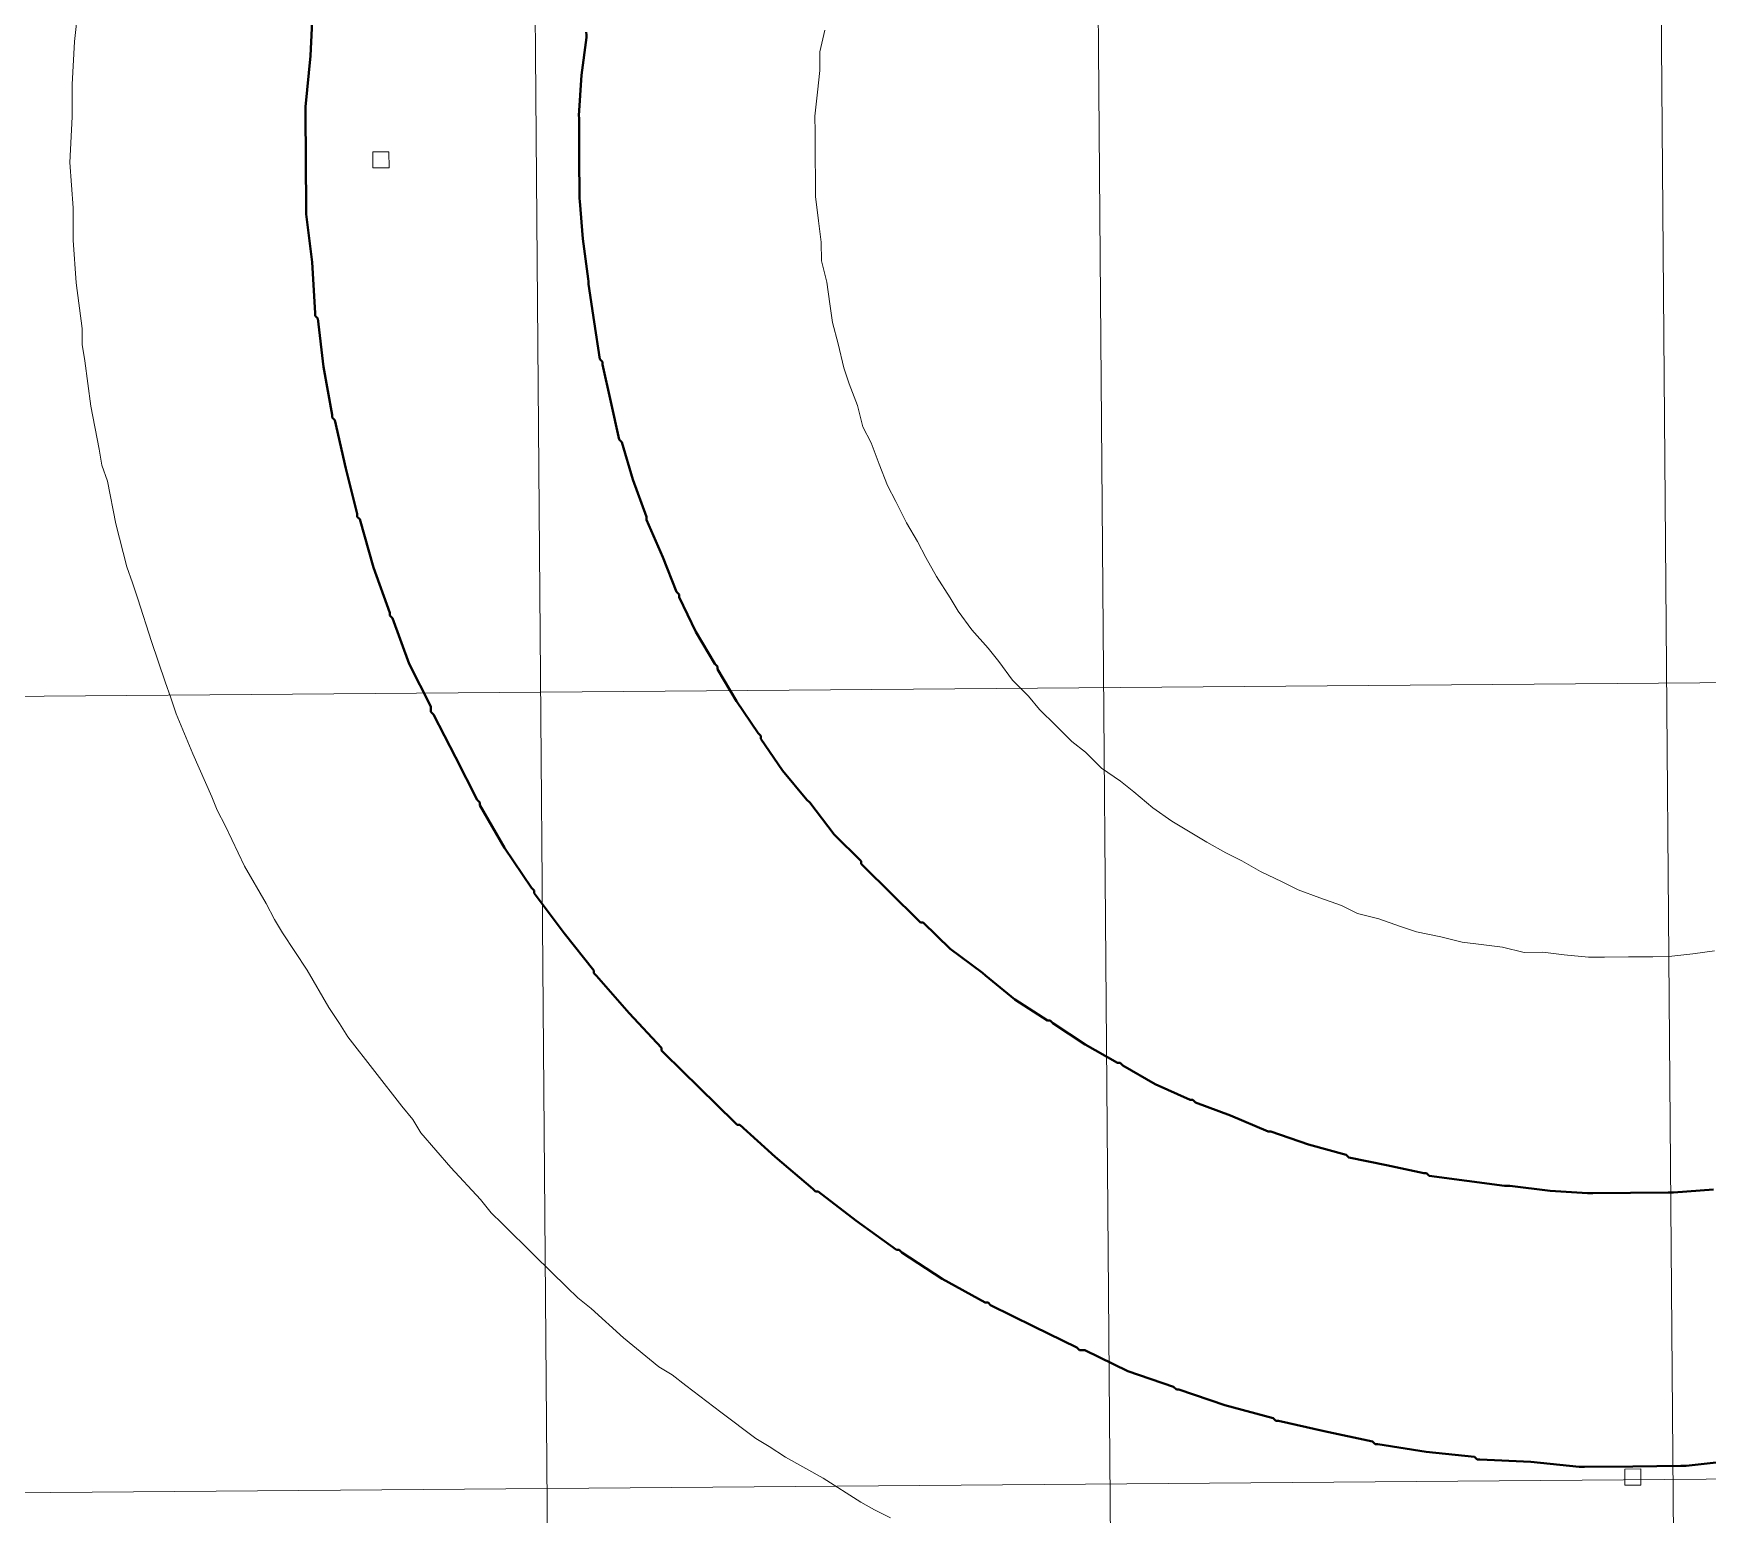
# Model space of a CAD drawing. Header units: centimetres. Extents: x -10.1 to 11.2, y -15.5 to 14.4.
# Drawn here: x -1.31 to 4.93, y -9.58 to -4.05 of the extents above; entities that cross this region are included whole.
import ezdxf

# ---------------------------------------------------------------- set-up
doc = ezdxf.new("R2010")
doc.units = ezdxf.units.CM
doc.header["$MEASUREMENT"] = 0
for name, color, linetype in [('C00-00-FF', 7, 'Continuous'), ('CBF-BF-BF', 7, 'Continuous'), ('CFF-00-00', 7, 'Continuous')]:
    doc.layers.add(name, color=color, linetype=linetype)

msp = doc.modelspace()

# ---------------------------------------------------------------- linework, layer by layer
at = {"layer": 'C00-00-FF', "color": 5, "lineweight": 13}
for points in [[(-1.13966, -3.91402), (-1.13966, -3.91402), (-1.15813, -4.08429), (-1.15813, -4.08429)], [(1.6225, -4.12197), (1.6225, -4.12197), (1.6417, -4.04164), (1.6417, -4.04164)], [(-1.15813, -4.08429), (-1.15813, -4.08429), (-1.16688, -4.24444), (-1.16688, -4.24444)], [(1.62306, -4.19181), (1.62306, -4.19181), (1.6225, -4.12197), (1.6225, -4.12197)], [(-1.16688, -4.24444), (-1.16688, -4.24444), (-1.16641, -4.30424), (-1.16641, -4.30424)], [(1.61365, -4.27206), (1.61365, -4.27206), (1.62306, -4.19181), (1.62306, -4.19181)], [(-1.16641, -4.30424), (-1.16641, -4.30424), (-1.16592, -4.36429), (-1.16592, -4.36429)], [(1.60433, -4.3621), (1.60433, -4.3621), (1.61365, -4.27206), (1.61365, -4.27206)], [(-1.16592, -4.36429), (-1.16592, -4.36429), (-1.17462, -4.5345), (-1.17462, -4.5345)], [(1.60482, -4.42216), (1.60482, -4.42216), (1.60433, -4.3621), (1.60433, -4.3621)], [(1.60553, -4.51211), (1.60553, -4.51211), (1.60482, -4.42216), (1.60482, -4.42216)], [(0.0152, -4.49476), (0.0152, -4.49476), (-0.04485, -4.49525), (-0.04485, -4.49525)], [(-0.04485, -4.49525), (-0.04485, -4.49525), (-0.04437, -4.55531), (-0.04437, -4.55531)], [(0.01569, -4.55482), (0.01569, -4.55482), (0.0152, -4.49476), (0.0152, -4.49476)], [(-1.17462, -4.5345), (-1.17462, -4.5345), (-1.16319, -4.70428), (-1.16319, -4.70428)], [(-0.04437, -4.55531), (-0.04437, -4.55531), (0.01569, -4.55482), (0.01569, -4.55482)], [(1.60625, -4.60207), (1.60625, -4.60207), (1.60553, -4.51211), (1.60553, -4.51211)], [(1.60674, -4.66213), (1.60674, -4.66213), (1.60625, -4.60207), (1.60625, -4.60207)], [(1.61753, -4.75201), (1.61753, -4.75201), (1.60674, -4.66213), (1.60674, -4.66213)], [(-1.16319, -4.70428), (-1.16319, -4.70428), (-1.16271, -4.76434), (-1.16271, -4.76434)], [(-1.16271, -4.76434), (-1.16271, -4.76434), (-1.16223, -4.82439), (-1.16223, -4.82439)], [(1.62822, -4.83183), (1.62822, -4.83183), (1.61753, -4.75201), (1.61753, -4.75201)], [(-1.16223, -4.82439), (-1.16223, -4.82439), (-1.15089, -4.98439), (-1.15089, -4.98439)], [(1.62879, -4.90193), (1.62879, -4.90193), (1.62822, -4.83183), (1.62822, -4.83183)], [(1.64928, -4.98168), (1.64928, -4.98168), (1.62879, -4.90193), (1.62879, -4.90193)], [(-1.15089, -4.98439), (-1.15089, -4.98439), (-1.12967, -5.15407), (-1.12967, -5.15407)], [(1.65996, -5.0615), (1.65996, -5.0615), (1.64928, -4.98168), (1.64928, -4.98168)], [(1.67059, -5.13153), (1.67059, -5.13153), (1.65996, -5.0615), (1.65996, -5.0615)], [(-1.12967, -5.15407), (-1.12967, -5.15407), (-1.12918, -5.21415), (-1.12918, -5.21415)], [(1.69108, -5.21127), (1.69108, -5.21127), (1.67059, -5.13153), (1.67059, -5.13153)], [(-1.12918, -5.21415), (-1.12918, -5.21415), (-1.11865, -5.27412), (-1.11865, -5.27412)], [(1.71191, -5.30133), (1.71191, -5.30133), (1.69108, -5.21127), (1.69108, -5.21127)], [(-1.11865, -5.27412), (-1.11865, -5.27412), (-1.09717, -5.44381), (-1.09717, -5.44381)], [(1.7325, -5.36096), (1.7325, -5.36096), (1.71191, -5.30133), (1.71191, -5.30133)], [(1.76304, -5.44088), (1.76304, -5.44088), (1.7325, -5.36096), (1.7325, -5.36096)], [(-1.09717, -5.44381), (-1.09717, -5.44381), (-1.06598, -5.60364), (-1.06598, -5.60364)], [(1.78379, -5.52063), (1.78379, -5.52063), (1.76304, -5.44088), (1.76304, -5.44088)], [(1.81417, -5.58045), (1.81417, -5.58045), (1.78379, -5.52063), (1.78379, -5.52063)], [(-1.06598, -5.60364), (-1.06598, -5.60364), (-1.05546, -5.66361), (-1.05546, -5.66361)], [(1.84471, -5.66011), (1.84471, -5.66011), (1.81417, -5.58045), (1.81417, -5.58045)], [(-1.05546, -5.66361), (-1.05546, -5.66361), (-1.03486, -5.72325), (-1.03486, -5.72325)], [(1.87552, -5.74003), (1.87552, -5.74003), (1.84471, -5.66011), (1.84471, -5.66011)], [(-1.03486, -5.72325), (-1.03486, -5.72325), (-1.00367, -5.88308), (-1.00367, -5.88308)], [(1.9059, -5.79958), (1.9059, -5.79958), (1.87552, -5.74003), (1.87552, -5.74003)], [(1.94649, -5.87943), (1.94649, -5.87943), (1.9059, -5.79958), (1.9059, -5.79958)], [(-1.00367, -5.88308), (-1.00367, -5.88308), (-0.96244, -6.04283), (-0.96244, -6.04283)], [(1.98727, -5.94896), (1.98727, -5.94896), (1.94649, -5.87943), (1.94649, -5.87943)], [(2.01765, -6.00877), (2.01765, -6.00877), (1.98727, -5.94896), (1.98727, -5.94896)], [(-0.96244, -6.04283), (-0.96244, -6.04283), (-0.94185, -6.10272), (-0.94185, -6.10272)], [(2.05817, -6.07857), (2.05817, -6.07857), (2.01765, -6.00877), (2.01765, -6.00877)], [(-0.94185, -6.10272), (-0.94185, -6.10272), (-0.92152, -6.16262), (-0.92152, -6.16262)], [(2.1088, -6.15806), (2.1088, -6.15806), (2.05817, -6.07857), (2.05817, -6.07857)], [(-0.92152, -6.16262), (-0.92152, -6.16262), (-0.87023, -6.32201), (-0.87023, -6.32201)], [(2.13938, -6.20782), (2.13938, -6.20782), (2.1088, -6.15806), (2.1088, -6.15806)], [(2.18969, -6.27753), (2.18969, -6.27753), (2.13938, -6.20782), (2.13938, -6.20782)], [(2.25031, -6.3469), (2.25031, -6.3469), (2.18969, -6.27753), (2.18969, -6.27753)], [(-0.87023, -6.32201), (-0.87023, -6.32201), (-0.81901, -6.47161), (-0.81901, -6.47161)], [(2.29066, -6.39658), (2.29066, -6.39658), (2.25031, -6.3469), (2.25031, -6.3469)], [(2.34124, -6.46629), (2.34124, -6.46629), (2.29066, -6.39658), (2.29066, -6.39658)], [(-0.81901, -6.47161), (-0.81901, -6.47161), (-0.79842, -6.53153), (-0.79842, -6.53153)], [(2.40178, -6.52586), (2.40178, -6.52586), (2.34124, -6.46629), (2.34124, -6.46629)], [(-0.79842, -6.53153), (-0.79842, -6.53153), (-0.7781, -6.59141), (-0.7781, -6.59141)], [(2.44212, -6.57555), (2.44212, -6.57555), (2.40178, -6.52586), (2.40178, -6.52586)], [(-0.7781, -6.59141), (-0.7781, -6.59141), (-0.71683, -6.74095), (-0.71683, -6.74095)], [(2.50267, -6.63485), (2.50267, -6.63485), (2.44212, -6.57555), (2.44212, -6.57555)], [(2.56321, -6.69443), (2.56321, -6.69443), (2.50267, -6.63485), (2.50267, -6.63485)], [(-0.71683, -6.74095), (-0.71683, -6.74095), (-0.64543, -6.9002), (-0.64543, -6.9002)], [(2.61354, -6.73399), (2.61354, -6.73399), (2.56321, -6.69443), (2.56321, -6.69443)], [(2.67408, -6.79356), (2.67408, -6.79356), (2.61354, -6.73399), (2.61354, -6.73399)], [(2.74433, -6.84299), (2.74433, -6.84299), (2.67408, -6.79356), (2.67408, -6.79356)], [(2.79465, -6.88255), (2.79465, -6.88255), (2.74433, -6.84299), (2.74433, -6.84299)], [(-0.64543, -6.9002), (-0.64543, -6.9002), (-0.6252, -6.95005), (-0.6252, -6.95005)], [(2.86526, -6.94204), (2.86526, -6.94204), (2.79465, -6.88255), (2.79465, -6.88255)], [(-0.6252, -6.95005), (-0.6252, -6.95005), (-0.59453, -7.00985), (-0.59453, -7.00985)], [(2.93576, -6.99148), (2.93576, -6.99148), (2.86526, -6.94204), (2.86526, -6.94204)], [(2.98601, -7.02098), (2.98601, -7.02098), (2.93576, -6.99148), (2.93576, -6.99148)], [(-0.59453, -7.00985), (-0.59453, -7.00985), (-0.52348, -7.1593), (-0.52348, -7.1593)], [(3.06631, -7.07034), (3.06631, -7.07034), (2.98601, -7.02098), (2.98601, -7.02098)], [(3.13676, -7.10998), (3.13676, -7.10998), (3.06631, -7.07034), (3.06631, -7.07034)], [(3.19677, -7.1394), (3.19677, -7.1394), (3.13676, -7.10998), (3.13676, -7.10998)], [(-0.52348, -7.1593), (-0.52348, -7.1593), (-0.4422, -7.29862), (-0.4422, -7.29862)], [(3.26722, -7.17878), (3.26722, -7.17878), (3.19677, -7.1394), (3.19677, -7.1394)], [(3.34744, -7.21811), (3.34744, -7.21811), (3.26722, -7.17878), (3.26722, -7.17878)], [(3.40774, -7.24778), (3.40774, -7.24778), (3.34744, -7.21811), (3.34744, -7.21811)], [(-0.4422, -7.29862), (-0.4422, -7.29862), (-0.41181, -7.35843), (-0.41181, -7.35843)], [(3.48789, -7.27704), (3.48789, -7.27704), (3.40774, -7.24778), (3.40774, -7.24778)], [(3.56829, -7.30655), (3.56829, -7.30655), (3.48789, -7.27704), (3.48789, -7.27704)], [(3.62858, -7.33595), (3.62858, -7.33595), (3.56829, -7.30655), (3.56829, -7.30655)], [(-0.41181, -7.35843), (-0.41181, -7.35843), (-0.38125, -7.4082), (-0.38125, -7.4082)], [(3.70866, -7.35542), (3.70866, -7.35542), (3.62858, -7.33595), (3.62858, -7.33595)], [(3.7888, -7.38467), (3.7888, -7.38467), (3.70866, -7.35542), (3.70866, -7.35542)], [(-0.38125, -7.4082), (-0.38125, -7.4082), (-0.29017, -7.54743), (-0.29017, -7.54743)], [(3.84901, -7.40403), (3.84901, -7.40403), (3.7888, -7.38467), (3.7888, -7.38467)], [(3.93913, -7.42341), (3.93913, -7.42341), (3.84901, -7.40403), (3.84901, -7.40403)], [(4.01946, -7.44288), (4.01946, -7.44288), (3.93913, -7.42341), (3.93913, -7.42341)], [(4.08938, -7.4521), (4.08938, -7.4521), (4.01946, -7.44288), (4.01946, -7.44288)], [(4.16963, -7.46152), (4.16963, -7.46152), (4.08938, -7.4521), (4.08938, -7.4521)], [(4.24969, -7.48099), (4.24969, -7.48099), (4.16963, -7.46152), (4.16963, -7.46152)], [(4.31981, -7.48042), (4.31981, -7.48042), (4.24969, -7.48099), (4.24969, -7.48099)], [(4.39979, -7.48983), (4.39979, -7.48983), (4.31981, -7.48042), (4.31981, -7.48042)], [(4.48983, -7.49889), (4.48983, -7.49889), (4.39979, -7.48983), (4.39979, -7.48983)], [(4.87973, -7.48595), (4.87973, -7.48595), (4.78986, -7.49648), (4.78986, -7.49648)], [(4.95981, -7.47527), (4.95981, -7.47527), (4.87973, -7.48595), (4.87973, -7.48595)], [(-0.29017, -7.54743), (-0.29017, -7.54743), (-0.20914, -7.68675), (-0.20914, -7.68675)], [(4.54988, -7.4984), (4.54988, -7.4984), (4.48983, -7.49889), (4.48983, -7.49889)], [(4.63984, -7.49768), (4.63984, -7.49768), (4.54988, -7.4984), (4.54988, -7.4984)], [(4.7298, -7.49696), (4.7298, -7.49696), (4.63984, -7.49768), (4.63984, -7.49768)], [(4.78986, -7.49648), (4.78986, -7.49648), (4.7298, -7.49696), (4.7298, -7.49696)], [(-0.20914, -7.68675), (-0.20914, -7.68675), (-0.16871, -7.74649), (-0.16871, -7.74649)], [(-0.16871, -7.74649), (-0.16871, -7.74649), (-0.13814, -7.79624), (-0.13814, -7.79624)], [(-0.13814, -7.79624), (-0.13814, -7.79624), (-0.03708, -7.92562), (-0.03708, -7.92562)], [(-0.03708, -7.92562), (-0.03708, -7.92562), (0.06398, -8.05471), (0.06398, -8.05471)], [(0.06398, -8.05471), (0.06398, -8.05471), (0.10433, -8.1044), (0.10433, -8.1044)], [(0.10433, -8.1044), (0.10433, -8.1044), (0.13464, -8.15416), (0.13464, -8.15416)], [(0.13464, -8.15416), (0.13464, -8.15416), (0.24573, -8.28318), (0.24573, -8.28318)], [(0.24573, -8.28318), (0.24573, -8.28318), (0.35677, -8.40241), (0.35677, -8.40241)], [(0.35677, -8.40241), (0.35677, -8.40241), (0.39712, -8.4521), (0.39712, -8.4521)], [(0.39712, -8.4521), (0.39712, -8.4521), (0.43739, -8.49172), (0.43739, -8.49172)], [(0.43739, -8.49172), (0.43739, -8.49172), (0.55847, -8.61086), (0.55847, -8.61086)], [(0.55847, -8.61086), (0.55847, -8.61086), (0.67928, -8.72975), (0.67928, -8.72975)], [(0.67928, -8.72975), (0.67928, -8.72975), (0.71983, -8.76937), (0.71983, -8.76937)], [(0.71983, -8.76937), (0.71983, -8.76937), (0.77016, -8.80892), (0.77016, -8.80892)], [(0.77016, -8.80892), (0.77016, -8.80892), (0.8909, -8.91803), (0.8909, -8.91803)], [(0.8909, -8.91803), (0.8909, -8.91803), (1.02195, -9.02705), (1.02195, -9.02705)], [(1.02195, -9.02705), (1.02195, -9.02705), (1.07219, -9.05653), (1.07219, -9.05653)], [(1.07219, -9.05653), (1.07219, -9.05653), (1.12226, -9.09635), (1.12226, -9.09635)], [(1.12226, -9.09635), (1.12226, -9.09635), (1.25324, -9.19531), (1.25324, -9.19531)], [(1.25324, -9.19531), (1.25324, -9.19531), (1.38395, -9.294), (1.38395, -9.294)], [(1.38395, -9.294), (1.38395, -9.294), (1.43419, -9.32377), (1.43419, -9.32377)], [(1.43419, -9.32377), (1.43419, -9.32377), (1.49458, -9.36323), (1.49458, -9.36323)], [(1.49458, -9.36323), (1.49458, -9.36323), (1.63517, -9.442), (1.63517, -9.442)], [(4.68538, -9.40766), (4.68538, -9.40766), (4.62532, -9.40815), (4.62532, -9.40815)], [(4.62532, -9.40815), (4.62532, -9.40815), (4.6258, -9.46794), (4.6258, -9.46794)], [(4.68586, -9.46745), (4.68586, -9.46745), (4.68538, -9.40766), (4.68538, -9.40766)], [(1.63517, -9.442), (1.63517, -9.442), (1.77586, -9.5311), (1.77586, -9.5311)], [(4.6258, -9.46794), (4.6258, -9.46794), (4.68586, -9.46745), (4.68586, -9.46745)], [(1.77586, -9.5311), (1.77586, -9.5311), (1.82611, -9.56059), (1.82611, -9.56059)], [(1.82611, -9.56059), (1.82611, -9.56059), (1.8864, -9.59001), (1.8864, -9.59001)]]:
    msp.add_open_spline(points, degree=3, dxfattribs=at)
at = {"layer": 'CBF-BF-BF', "color": 9, "lineweight": 9}
for points in [[(4.85344, -15.38661), (4.85344, -15.38661), (4.61429, 14.31347), (4.61429, 14.31347)], [(0.65327, -15.42042), (0.65327, -15.42042), (0.41411, 14.27965), (0.41411, 14.27965)], [(2.75335, -15.40353), (2.75335, -15.40353), (2.51421, 14.29657), (2.51421, 14.29657)], [(-9.91893, -6.59496), (-9.91893, -6.59496), (11.08196, -6.42586), (11.08196, -6.42586)], [(-9.89502, -9.56496), (-9.89502, -9.56496), (11.10587, -9.39587), (11.10587, -9.39587)]]:
    msp.add_open_spline(points, degree=3, dxfattribs=at)
at = {"layer": 'CFF-00-00', "color": 1, "lineweight": 40}
for points in [[(-0.26907, -3.95702), (-0.26907, -3.95702), (-0.27766, -4.13727), (-0.27766, -4.13727)], [(0.75175, -4.05886), (0.75175, -4.05886), (0.75168, -4.0488), (0.75168, -4.0488)], [(0.75184, -4.06892), (0.75184, -4.06892), (0.75175, -4.05886), (0.75175, -4.05886)], [(0.73312, -4.20905), (0.73312, -4.20905), (0.75184, -4.06892), (0.75184, -4.06892)], [(-0.27766, -4.13727), (-0.27766, -4.13727), (-0.29625, -4.32739), (-0.29625, -4.32739)], [(0.72427, -4.35913), (0.72427, -4.35913), (0.73312, -4.20905), (0.73312, -4.20905)], [(-0.29625, -4.32739), (-0.29625, -4.32739), (-0.29616, -4.33746), (-0.29616, -4.33746)], [(-0.29616, -4.33746), (-0.29616, -4.33746), (-0.29608, -4.34724), (-0.29608, -4.34724)], [(-0.29608, -4.34724), (-0.29608, -4.34724), (-0.29463, -4.52742), (-0.29463, -4.52742)], [(0.72436, -4.36919), (0.72436, -4.36919), (0.72427, -4.35913), (0.72427, -4.35913)], [(0.72443, -4.37924), (0.72443, -4.37924), (0.72436, -4.36919), (0.72436, -4.36919)], [(0.72556, -4.5192), (0.72556, -4.5192), (0.72443, -4.37924), (0.72443, -4.37924)], [(-0.29463, -4.52742), (-0.29463, -4.52742), (-0.29318, -4.70733), (-0.29318, -4.70733)], [(0.72669, -4.65915), (0.72669, -4.65915), (0.72556, -4.5192), (0.72556, -4.5192)], [(0.72676, -4.66922), (0.72676, -4.66922), (0.72669, -4.65915), (0.72669, -4.65915)], [(0.72685, -4.679), (0.72685, -4.679), (0.72676, -4.66922), (0.72676, -4.66922)], [(0.73802, -4.81915), (0.73802, -4.81915), (0.72685, -4.679), (0.72685, -4.679)], [(-0.29318, -4.70733), (-0.29318, -4.70733), (-0.29311, -4.71738), (-0.29311, -4.71738)], [(-0.29311, -4.71738), (-0.29311, -4.71738), (-0.29302, -4.72742), (-0.29302, -4.72742)], [(-0.29302, -4.72742), (-0.29302, -4.72742), (-0.27147, -4.90718), (-0.27147, -4.90718)], [(0.75908, -4.96901), (0.75908, -4.96901), (0.73802, -4.81915), (0.73802, -4.81915)], [(-0.27147, -4.90718), (-0.27147, -4.90718), (-0.25989, -5.09707), (-0.25989, -5.09707)], [(0.75916, -4.97879), (0.75916, -4.97879), (0.75908, -4.96901), (0.75908, -4.96901)], [(0.75925, -4.98885), (0.75925, -4.98885), (0.75916, -4.97879), (0.75916, -4.97879)], [(0.78048, -5.12864), (0.78048, -5.12864), (0.75925, -4.98885), (0.75925, -4.98885)], [(-0.25989, -5.09707), (-0.25989, -5.09707), (-0.25981, -5.10711), (-0.25981, -5.10711)], [(-0.25981, -5.10711), (-0.25981, -5.10711), (-0.24967, -5.11709), (-0.24967, -5.11709)], [(-0.24967, -5.11709), (-0.24967, -5.11709), (-0.22837, -5.29685), (-0.22837, -5.29685)], [(0.80146, -5.26844), (0.80146, -5.26844), (0.78048, -5.12864), (0.78048, -5.12864)], [(-0.22837, -5.29685), (-0.22837, -5.29685), (-0.19677, -5.47651), (-0.19677, -5.47651)], [(0.81159, -5.27841), (0.81159, -5.27841), (0.80146, -5.26844), (0.80146, -5.26844)], [(0.81166, -5.28847), (0.81166, -5.28847), (0.81159, -5.27841), (0.81159, -5.27841)], [(0.84295, -5.42818), (0.84295, -5.42818), (0.81166, -5.28847), (0.81166, -5.28847)], [(0.87397, -5.56792), (0.87397, -5.56792), (0.84295, -5.42818), (0.84295, -5.42818)], [(-0.19677, -5.47651), (-0.19677, -5.47651), (-0.19669, -5.48658), (-0.19669, -5.48658)], [(-0.19669, -5.48658), (-0.19669, -5.48658), (-0.18682, -5.49654), (-0.18682, -5.49654)], [(-0.18682, -5.49654), (-0.18682, -5.49654), (-0.14515, -5.67614), (-0.14515, -5.67614)], [(0.88411, -5.57789), (0.88411, -5.57789), (0.87397, -5.56792), (0.87397, -5.56792)], [(0.92519, -5.71751), (0.92519, -5.71751), (0.88411, -5.57789), (0.88411, -5.57789)], [(-0.14515, -5.67614), (-0.14515, -5.67614), (-0.10383, -5.84593), (-0.10383, -5.84593)], [(0.97632, -5.85708), (0.97632, -5.85708), (0.92519, -5.71751), (0.92519, -5.71751)], [(-0.10383, -5.84593), (-0.10383, -5.84593), (-0.10376, -5.85598), (-0.10376, -5.85598)], [(-0.10376, -5.85598), (-0.10376, -5.85598), (-0.09362, -5.86569), (-0.09362, -5.86569)], [(-0.09362, -5.86569), (-0.09362, -5.86569), (-0.04217, -6.04547), (-0.04217, -6.04547)], [(0.97641, -5.86713), (0.97641, -5.86713), (0.97632, -5.85708), (0.97632, -5.85708)], [(1.03759, -6.00661), (1.03759, -6.00661), (0.97641, -5.86713), (0.97641, -5.86713)], [(-0.04217, -6.04547), (-0.04217, -6.04547), (0.01898, -6.21484), (0.01898, -6.21484)], [(1.08864, -6.13638), (1.08864, -6.13638), (1.03759, -6.00661), (1.03759, -6.00661)], [(1.09851, -6.14635), (1.09851, -6.14635), (1.08864, -6.13638), (1.08864, -6.13638)], [(1.09858, -6.15615), (1.09858, -6.15615), (1.09851, -6.14635), (1.09851, -6.14635)], [(1.15969, -6.28582), (1.15969, -6.28582), (1.09858, -6.15615), (1.09858, -6.15615)], [(0.01898, -6.21484), (0.01898, -6.21484), (0.01907, -6.2249), (0.01907, -6.2249)], [(0.01907, -6.2249), (0.01907, -6.2249), (0.02921, -6.23487), (0.02921, -6.23487)], [(0.02921, -6.23487), (0.02921, -6.23487), (0.09064, -6.40423), (0.09064, -6.40423)], [(1.23077, -6.40512), (1.23077, -6.40512), (1.15969, -6.28582), (1.15969, -6.28582)], [(0.09064, -6.40423), (0.09064, -6.40423), (0.17183, -6.56367), (0.17183, -6.56367)], [(1.2409, -6.41509), (1.2409, -6.41509), (1.23077, -6.40512), (1.23077, -6.40512)], [(1.24099, -6.42514), (1.24099, -6.42514), (1.2409, -6.41509), (1.2409, -6.41509)], [(1.3118, -6.54443), (1.3118, -6.54443), (1.24099, -6.42514), (1.24099, -6.42514)], [(1.39293, -6.6639), (1.39293, -6.6639), (1.3118, -6.54443), (1.3118, -6.54443)], [(0.17183, -6.56367), (0.17183, -6.56367), (0.17199, -6.58377), (0.17199, -6.58377)], [(0.17199, -6.58377), (0.17199, -6.58377), (0.18213, -6.59375), (0.18213, -6.59375)], [(0.18213, -6.59375), (0.18213, -6.59375), (0.2633, -6.75291), (0.2633, -6.75291)], [(1.4028, -6.67388), (1.4028, -6.67388), (1.39293, -6.6639), (1.39293, -6.6639)], [(1.40289, -6.68393), (1.40289, -6.68393), (1.4028, -6.67388), (1.4028, -6.67388)], [(1.48401, -6.80314), (1.48401, -6.80314), (1.40289, -6.68393), (1.40289, -6.68393)], [(0.2633, -6.75291), (0.2633, -6.75291), (0.34477, -6.91232), (0.34477, -6.91232)], [(1.57486, -6.91248), (1.57486, -6.91248), (1.48401, -6.80314), (1.48401, -6.80314)], [(0.34477, -6.91232), (0.34477, -6.91232), (0.35489, -6.92229), (0.35489, -6.92229)], [(0.35489, -6.92229), (0.35489, -6.92229), (0.35499, -6.93236), (0.35499, -6.93236)], [(1.58499, -6.92245), (1.58499, -6.92245), (1.57486, -6.91248), (1.57486, -6.91248)], [(1.67591, -7.04157), (1.67591, -7.04157), (1.58499, -6.92245), (1.58499, -6.92245)], [(0.35499, -6.93236), (0.35499, -6.93236), (0.44622, -7.09144), (0.44622, -7.09144)], [(1.77672, -7.14078), (1.77672, -7.14078), (1.67591, -7.04157), (1.67591, -7.04157)], [(0.44622, -7.09144), (0.44622, -7.09144), (0.54743, -7.24065), (0.54743, -7.24065)], [(1.77681, -7.15084), (1.77681, -7.15084), (1.77672, -7.14078), (1.77672, -7.14078)], [(1.78695, -7.16081), (1.78695, -7.16081), (1.77681, -7.15084), (1.77681, -7.15084)], [(1.88775, -7.26002), (1.88775, -7.26002), (1.78695, -7.16081), (1.78695, -7.16081)], [(0.54743, -7.24065), (0.54743, -7.24065), (0.55758, -7.25062), (0.55758, -7.25062)], [(0.55758, -7.25062), (0.55758, -7.25062), (0.55766, -7.26067), (0.55766, -7.26067)], [(0.55766, -7.26067), (0.55766, -7.26067), (0.66867, -7.4098), (0.66867, -7.4098)], [(1.98857, -7.35921), (1.98857, -7.35921), (1.88775, -7.26002), (1.88775, -7.26002)], [(1.99871, -7.36918), (1.99871, -7.36918), (1.98857, -7.35921), (1.98857, -7.35921)], [(2.0085, -7.3691), (2.0085, -7.3691), (1.99871, -7.36918), (1.99871, -7.36918)], [(2.10931, -7.46805), (2.10931, -7.46805), (2.0085, -7.3691), (2.0085, -7.3691)], [(0.66867, -7.4098), (0.66867, -7.4098), (0.77987, -7.54887), (0.77987, -7.54887)], [(2.23015, -7.55729), (2.23015, -7.55729), (2.10931, -7.46805), (2.10931, -7.46805)], [(0.77987, -7.54887), (0.77987, -7.54887), (0.77994, -7.55892), (0.77994, -7.55892)], [(0.77994, -7.55892), (0.77994, -7.55892), (0.79007, -7.56889), (0.79007, -7.56889)], [(0.79007, -7.56889), (0.79007, -7.56889), (0.91131, -7.70789), (0.91131, -7.70789)], [(2.24029, -7.567), (2.24029, -7.567), (2.23015, -7.55729), (2.23015, -7.55729)], [(2.35081, -7.65636), (2.35081, -7.65636), (2.24029, -7.567), (2.24029, -7.567)], [(2.47157, -7.73527), (2.47157, -7.73527), (2.35081, -7.65636), (2.35081, -7.65636)], [(0.91131, -7.70789), (0.91131, -7.70789), (1.03222, -7.83683), (1.03222, -7.83683)], [(2.48162, -7.7352), (2.48162, -7.7352), (2.47157, -7.73527), (2.47157, -7.73527)], [(2.49175, -7.74518), (2.49175, -7.74518), (2.48162, -7.7352), (2.48162, -7.7352)], [(2.61225, -7.82411), (2.61225, -7.82411), (2.49175, -7.74518), (2.49175, -7.74518)], [(1.03222, -7.83683), (1.03222, -7.83683), (1.03229, -7.84688), (1.03229, -7.84688)], [(1.03229, -7.84688), (1.03229, -7.84688), (1.04242, -7.85686), (1.04242, -7.85686)], [(1.04242, -7.85686), (1.04242, -7.85686), (1.17338, -7.98572), (1.17338, -7.98572)], [(2.73293, -7.89325), (2.73293, -7.89325), (2.61225, -7.82411), (2.61225, -7.82411)], [(2.74299, -7.89318), (2.74299, -7.89318), (2.73293, -7.89325), (2.73293, -7.89325)], [(2.75287, -7.90315), (2.75287, -7.90315), (2.74299, -7.89318), (2.74299, -7.89318)], [(2.87355, -7.97203), (2.87355, -7.97203), (2.75287, -7.90315), (2.75287, -7.90315)], [(1.17338, -7.98572), (1.17338, -7.98572), (1.30461, -8.11458), (1.30461, -8.11458)], [(3.00394, -8.03104), (3.00394, -8.03104), (2.87355, -7.97203), (2.87355, -7.97203)], [(3.01398, -8.03096), (3.01398, -8.03096), (3.00394, -8.03104), (3.00394, -8.03104)], [(3.02412, -8.04093), (3.02412, -8.04093), (3.01398, -8.03096), (3.01398, -8.03096)], [(3.15443, -8.0899), (3.15443, -8.0899), (3.02412, -8.04093), (3.02412, -8.04093)], [(1.30461, -8.11458), (1.30461, -8.11458), (1.31448, -8.12455), (1.31448, -8.12455)], [(3.29486, -8.14856), (3.29486, -8.14856), (3.15443, -8.0899), (3.15443, -8.0899)], [(1.31448, -8.12455), (1.31448, -8.12455), (1.32451, -8.12446), (1.32451, -8.12446)], [(1.32451, -8.12446), (1.32451, -8.12446), (1.45566, -8.24354), (1.45566, -8.24354)], [(3.30492, -8.14849), (3.30492, -8.14849), (3.29486, -8.14856), (3.29486, -8.14856)], [(3.44529, -8.19735), (3.44529, -8.19735), (3.30492, -8.14849), (3.30492, -8.14849)], [(3.58584, -8.23645), (3.58584, -8.23645), (3.44529, -8.19735), (3.44529, -8.19735)], [(3.59571, -8.24615), (3.59571, -8.24615), (3.58584, -8.23645), (3.58584, -8.23645)], [(1.45566, -8.24354), (1.45566, -8.24354), (1.59658, -8.36226), (1.59658, -8.36226)], [(3.73617, -8.27518), (3.73617, -8.27518), (3.59571, -8.24615), (3.59571, -8.24615)], [(3.87636, -8.30396), (3.87636, -8.30396), (3.73617, -8.27518), (3.73617, -8.27518)], [(3.88643, -8.30387), (3.88643, -8.30387), (3.87636, -8.30396), (3.87636, -8.30396)], [(3.8963, -8.31385), (3.8963, -8.31385), (3.88643, -8.30387), (3.88643, -8.30387)], [(1.59658, -8.36226), (1.59658, -8.36226), (1.60672, -8.37223), (1.60672, -8.37223)], [(4.03668, -8.33283), (4.03668, -8.33283), (3.8963, -8.31385), (3.8963, -8.31385)], [(4.1768, -8.35154), (4.1768, -8.35154), (4.03668, -8.33283), (4.03668, -8.33283)], [(4.18685, -8.35145), (4.18685, -8.35145), (4.1768, -8.35154), (4.1768, -8.35154)], [(4.19664, -8.35138), (4.19664, -8.35138), (4.18685, -8.35145), (4.18685, -8.35145)], [(4.34682, -8.37027), (4.34682, -8.37027), (4.19664, -8.35138), (4.19664, -8.35138)], [(4.95693, -8.36537), (4.95693, -8.36537), (4.807, -8.37664), (4.807, -8.37664)], [(1.60672, -8.37223), (1.60672, -8.37223), (1.61651, -8.37216), (1.61651, -8.37216)], [(1.61651, -8.37216), (1.61651, -8.37216), (1.75763, -8.4811), (1.75763, -8.4811)], [(4.48687, -8.37922), (4.48687, -8.37922), (4.34682, -8.37027), (4.34682, -8.37027)], [(4.49691, -8.37913), (4.49691, -8.37913), (4.48687, -8.37922), (4.48687, -8.37922)], [(4.50696, -8.37905), (4.50696, -8.37905), (4.49691, -8.37913), (4.49691, -8.37913)], [(4.64693, -8.37792), (4.64693, -8.37792), (4.50696, -8.37905), (4.50696, -8.37905)], [(4.78689, -8.3768), (4.78689, -8.3768), (4.64693, -8.37792), (4.64693, -8.37792)], [(4.79694, -8.37672), (4.79694, -8.37672), (4.78689, -8.3768), (4.78689, -8.3768)], [(4.807, -8.37664), (4.807, -8.37664), (4.79694, -8.37672), (4.79694, -8.37672)], [(1.75763, -8.4811), (1.75763, -8.4811), (1.90851, -8.58994), (1.90851, -8.58994)], [(1.90851, -8.58994), (1.90851, -8.58994), (1.91831, -8.58987), (1.91831, -8.58987)], [(1.91831, -8.58987), (1.91831, -8.58987), (1.92845, -8.59983), (1.92845, -8.59983)], [(1.92845, -8.59983), (1.92845, -8.59983), (2.07927, -8.69837), (2.07927, -8.69837)], [(2.07927, -8.69837), (2.07927, -8.69837), (2.24006, -8.7873), (2.24006, -8.7873)], [(2.24006, -8.7873), (2.24006, -8.7873), (2.25012, -8.78722), (2.25012, -8.78722)], [(2.25012, -8.78722), (2.25012, -8.78722), (2.25997, -8.79693), (2.25997, -8.79693)], [(2.25997, -8.79693), (2.25997, -8.79693), (2.4207, -8.87581), (2.4207, -8.87581)], [(2.4207, -8.87581), (2.4207, -8.87581), (2.58141, -8.95442), (2.58141, -8.95442)], [(2.58141, -8.95442), (2.58141, -8.95442), (2.59154, -8.96439), (2.59154, -8.96439)], [(2.59154, -8.96439), (2.59154, -8.96439), (2.61139, -8.96423), (2.61139, -8.96423)], [(2.61139, -8.96423), (2.61139, -8.96423), (2.77209, -9.04283), (2.77209, -9.04283)], [(2.77209, -9.04283), (2.77209, -9.04283), (2.94271, -9.10153), (2.94271, -9.10153)], [(2.94271, -9.10153), (2.94271, -9.10153), (2.95284, -9.11151), (2.95284, -9.11151)], [(2.95284, -9.11151), (2.95284, -9.11151), (2.96262, -9.11144), (2.96262, -9.11144)], [(2.96262, -9.11144), (2.96262, -9.11144), (3.13323, -9.17012), (3.13323, -9.17012)], [(3.13323, -9.17012), (3.13323, -9.17012), (3.31354, -9.21867), (3.31354, -9.21867)], [(3.31354, -9.21867), (3.31354, -9.21867), (3.32368, -9.22838), (3.32368, -9.22838)], [(3.32368, -9.22838), (3.32368, -9.22838), (3.33372, -9.22829), (3.33372, -9.22829)], [(3.33372, -9.22829), (3.33372, -9.22829), (3.50391, -9.26715), (3.50391, -9.26715)], [(3.50391, -9.26715), (3.50391, -9.26715), (3.68441, -9.30565), (3.68441, -9.30565)], [(3.68441, -9.30565), (3.68441, -9.30565), (3.69454, -9.31563), (3.69454, -9.31563)], [(3.69454, -9.31563), (3.69454, -9.31563), (3.70432, -9.31555), (3.70432, -9.31555)], [(3.70432, -9.31555), (3.70432, -9.31555), (3.88475, -9.34399), (3.88475, -9.34399)], [(3.88475, -9.34399), (3.88475, -9.34399), (4.06482, -9.36264), (4.06482, -9.36264)], [(4.06482, -9.36264), (4.06482, -9.36264), (4.07495, -9.37235), (4.07495, -9.37235)], [(4.07495, -9.37235), (4.07495, -9.37235), (4.08501, -9.37227), (4.08501, -9.37227)], [(4.08501, -9.37227), (4.08501, -9.37227), (4.27505, -9.3808), (4.27505, -9.3808)], [(4.27505, -9.3808), (4.27505, -9.3808), (4.45511, -9.39946), (4.45511, -9.39946)], [(4.45511, -9.39946), (4.45511, -9.39946), (4.46518, -9.39938), (4.46518, -9.39938)], [(4.46518, -9.39938), (4.46518, -9.39938), (4.47522, -9.3993), (4.47522, -9.3993)], [(4.47522, -9.3993), (4.47522, -9.3993), (4.65514, -9.39785), (4.65514, -9.39785)], [(4.65514, -9.39785), (4.65514, -9.39785), (4.83532, -9.39641), (4.83532, -9.39641)], [(4.83532, -9.39641), (4.83532, -9.39641), (4.8451, -9.39631), (4.8451, -9.39631)], [(4.8451, -9.39631), (4.8451, -9.39631), (4.85516, -9.39624), (4.85516, -9.39624)], [(4.85516, -9.39624), (4.85516, -9.39624), (5.04496, -9.3746), (5.04496, -9.3746)]]:
    msp.add_open_spline(points, degree=3, dxfattribs=at)

doc.saveas('drawing.dxf')
